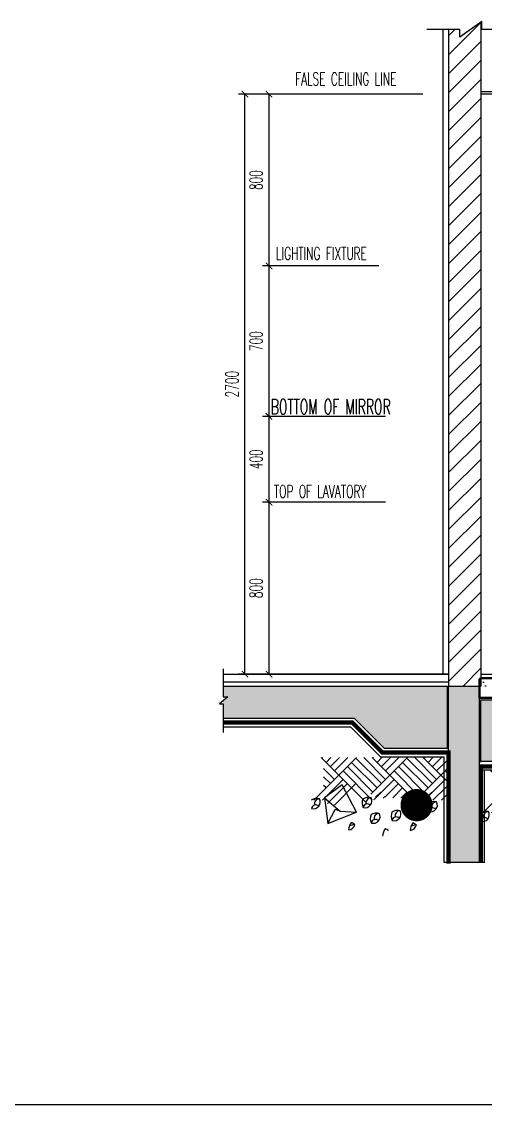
# Model space of a CAD drawing. Extents: x 417682.5 to 417711.4, y 43413.5 to 43433.4.
# Drawn here: x 417688.92 to 417691.08, y 43413.49 to 43418.53 of the extents above; entities that cross this region are included whole.
import ezdxf

# ---------------------------------------------------------------- set-up
doc = ezdxf.new("R2010")
doc.units = 0
doc.header["$MEASUREMENT"] = 0
doc.header["$PDMODE"] = 3
doc.header["$PDSIZE"] = 0.1
doc.linetypes.add('HIDDEN2', pattern=[0.1875, 0.125, -0.0625])
doc.layers.get('0').update_dxf_attribs({"linetype": 'CONTINUOUS'})
doc.layers.get('DEFPOINTS').update_dxf_attribs({"linetype": 'CONTINUOUS'})
for name, color, linetype in [('2', 2, 'CONTINUOUS'), ('A-HATCH', 11, 'CONTINUOUS'), ('Dimout', 4, 'CONTINUOUS'), ('ELE', 3, 'CONTINUOUS'), ('gravel', 11, 'CONTINUOUS'), ('Hatch', 11, 'CONTINUOUS'), ('Plaster', 7, 'CONTINUOUS'), ('TITLE', 6, 'CONTINUOUS'), ('TXT', 2, 'CONTINUOUS'), ('WALL', 6, 'CONTINUOUS'), ('WallPartition', 2, 'CONTINUOUS'), ('Windows', 9, 'CONTINUOUS')]:
    doc.layers.add(name, color=color, linetype=linetype)
doc.styles.add('ROMANS', font='ROMANS.shx', dxfattribs={"width": 0.6})
doc.dimstyles.new('R50', dxfattribs={"dimscale": 0, "dimtxt": 0.06, "dimasz": 0.03, "dimexe": 0.03, "dimexo": 0.03, "dimgap": 0.03, "dimtad": 1, "dimdec": 0, "dimlfac": 1000, "dimzin": 13, "dimdsep": 46, "dimtxsty": 'ROMANS', "dimblk": 'ARCHTICK', "dimcen": 0.09, "dimclrd": 4, "dimclre": 4, "dimclrt": 2, "dimadec": 0, "dimazin": 0, "dimtfac": 1, "dimtdec": 0, "dimtofl": 0, "dimtmove": 2, "dimatfit": 3, "dimldrblk": 'CLOSEDBLANK', "dimfxl": 0, "dimtolj": 1, "dimtzin": 0, "dimarcsym": 0})

# ---------------------------------------------------------------- blocks, each defined once
blk = doc.blocks.new('_ARCHTICK')
at = {"color": 0, "linetype": 'ByBlock', "const_width": 0.15}
blk.add_lwpolyline([(-0.5, -0.5), (0.5, 0.5)], dxfattribs=at)
blk = doc.blocks.new('*D129')
at = {"layer": 'DEFPOINTS', "color": 0}
for p in [(417690.0695, 43416.2974), (417690.6415, 43416.2974), (417690.8153, 43415.497)]:
    blk.add_point(p, dxfattribs=at)
at = {"layer": 'Dimout', "color": 4, "lineweight": -2}
for p, q in [((417690.6115, 43416.2974), (417690.0395, 43416.2974)), ((417690.0695, 43415.497), (417690.0695, 43416.2974)), ((417690.7853, 43415.497), (417690.0395, 43415.497))]:
    blk.add_line(p, q, dxfattribs=at)
at = {"layer": 'Dimout', "color": 4, "lineweight": -2, "xscale": 0.03, "yscale": 0.03, "zscale": 0.03}
for p, rotation in [((417690.0695, 43416.2974), 90), ((417690.0695, 43415.497), 270)]:
    blk.add_blockref('_ARCHTICK', p, dxfattribs=dict(at, rotation=rotation))
at = {"layer": 'Dimout', "color": 2, "insert": (417690.0095, 43415.8972), "char_height": 0.06, "attachment_point": 5, "rotation": 90, "style": 'ROMANS'}
blk.add_mtext('\\A1;800', dxfattribs=at)
blk = doc.blocks.new('_ClosedBlank')
at = {"color": 0, "linetype": 'ByBlock', "lineweight": -2}
for p, q in [((-1, 0.17), (0, 0)), ((-1, 0.17), (-1, -0.17)), ((0, 0), (-1, -0.17))]:
    blk.add_line(p, q, dxfattribs=at)
blk = doc.blocks.new('*D130')
at = {"layer": 'DEFPOINTS', "color": 0}
for p in [(417690.0695, 43416.697), (417690.6415, 43416.697), (417690.6415, 43416.2974)]:
    blk.add_point(p, dxfattribs=at)
at = {"layer": 'Dimout', "color": 4, "lineweight": -2}
for p, q in [((417690.6115, 43416.697), (417690.0395, 43416.697)), ((417690.0695, 43416.2974), (417690.0695, 43416.697)), ((417690.6115, 43416.2974), (417690.0395, 43416.2974))]:
    blk.add_line(p, q, dxfattribs=at)
at = {"layer": 'Dimout', "color": 4, "lineweight": -2, "xscale": 0.03, "yscale": 0.03, "zscale": 0.03}
for p, rotation in [((417690.0695, 43416.697), 90), ((417690.0695, 43416.2974), 270)]:
    blk.add_blockref('_ARCHTICK', p, dxfattribs=dict(at, rotation=rotation))
at = {"layer": 'Dimout', "color": 2, "insert": (417690.0095, 43416.4972), "char_height": 0.06, "attachment_point": 5, "rotation": 90, "style": 'ROMANS'}
blk.add_mtext('\\A1;400', dxfattribs=at)
blk = doc.blocks.new('*D131')
at = {"layer": 'DEFPOINTS', "color": 0}
for p in [(417690.0695, 43417.397), (417690.6115, 43417.397), (417690.6415, 43416.697)]:
    blk.add_point(p, dxfattribs=at)
at = {"layer": 'Dimout', "color": 4, "lineweight": -2}
for p, q in [((417690.5815, 43417.397), (417690.0395, 43417.397)), ((417690.0695, 43416.697), (417690.0695, 43417.397)), ((417690.6115, 43416.697), (417690.0395, 43416.697))]:
    blk.add_line(p, q, dxfattribs=at)
at = {"layer": 'Dimout', "color": 4, "lineweight": -2, "xscale": 0.03, "yscale": 0.03, "zscale": 0.03}
for p, rotation in [((417690.0695, 43417.397), 90), ((417690.0695, 43416.697), 270)]:
    blk.add_blockref('_ARCHTICK', p, dxfattribs=dict(at, rotation=rotation))
at = {"layer": 'Dimout', "color": 2, "insert": (417690.0095, 43417.047), "char_height": 0.06, "attachment_point": 5, "rotation": 90, "style": 'ROMANS'}
blk.add_mtext('\\A1;700', dxfattribs=at)
blk = doc.blocks.new('*D132')
at = {"layer": 'DEFPOINTS', "color": 0}
for p in [(417690.0695, 43418.197), (417690.8153, 43418.197), (417690.6115, 43417.397)]:
    blk.add_point(p, dxfattribs=at)
at = {"layer": 'Dimout', "color": 4, "lineweight": -2}
for p, q in [((417690.7853, 43418.197), (417690.0395, 43418.197)), ((417690.0695, 43417.397), (417690.0695, 43418.197)), ((417690.5815, 43417.397), (417690.0395, 43417.397))]:
    blk.add_line(p, q, dxfattribs=at)
at = {"layer": 'Dimout', "color": 4, "lineweight": -2, "xscale": 0.03, "yscale": 0.03, "zscale": 0.03}
for p, rotation in [((417690.0695, 43418.197), 90), ((417690.0695, 43417.397), 270)]:
    blk.add_blockref('_ARCHTICK', p, dxfattribs=dict(at, rotation=rotation))
at = {"layer": 'Dimout', "color": 2, "insert": (417690.0095, 43417.797), "char_height": 0.06, "attachment_point": 5, "rotation": 90, "style": 'ROMANS'}
blk.add_mtext('\\A1;800', dxfattribs=at)
blk = doc.blocks.new('*D133')
at = {"layer": 'DEFPOINTS', "color": 0}
for p in [(417689.9572, 43418.197), (417690.6115, 43418.197), (417690.6115, 43415.497)]:
    blk.add_point(p, dxfattribs=at)
at = {"layer": 'Dimout', "color": 4, "lineweight": -2}
for p, q in [((417690.5815, 43418.197), (417689.9272, 43418.197)), ((417689.9572, 43415.497), (417689.9572, 43418.197)), ((417690.5815, 43415.497), (417689.9272, 43415.497))]:
    blk.add_line(p, q, dxfattribs=at)
at = {"layer": 'Dimout', "color": 4, "lineweight": -2, "xscale": 0.03, "yscale": 0.03, "zscale": 0.03}
for p, rotation in [((417689.9572, 43418.197), 90), ((417689.9572, 43415.497), 270)]:
    blk.add_blockref('_ARCHTICK', p, dxfattribs=dict(at, rotation=rotation))
at = {"layer": 'Dimout', "color": 2, "insert": (417689.8972, 43416.847), "char_height": 0.06, "attachment_point": 5, "rotation": 90, "style": 'ROMANS'}
blk.add_mtext('\\A1;2700', dxfattribs=at)
blk = doc.blocks.new('A$C22107CF4')
for p, q in [((0.1286, 0.2837), (0.0467, 0.3655)), ((0.0494, 0.3629), (0.052, 0.3655)), ((0.0692, 0.3431), (0.0916, 0.3655)), ((0.089, 0.3233), (0.1312, 0.3655)), ((0.1088, 0.3035), (0.1708, 0.3655)), ((0.1286, 0.2837), (0.2104, 0.3655)), ((0.3266, 0.2441), (0.2078, 0.3629)), ((0.3464, 0.2639), (0.2447, 0.3655)), ((0.3662, 0.2837), (0.2843, 0.3655)), ((0.287, 0.3629), (0.2896, 0.3655)), ((0.3068, 0.3431), (0.3292, 0.3655)), ((0.3266, 0.3233), (0.3688, 0.3655)), ((0.3464, 0.3035), (0.4084, 0.3655)), ((0.3662, 0.2837), (0.448, 0.3655)), ((0.5642, 0.2441), (0.4454, 0.3629)), ((0.584, 0.2639), (0.4823, 0.3655)), ((0.6038, 0.2837), (0.5219, 0.3655)), ((0.5246, 0.3629), (0.5272, 0.3655)), ((0.5444, 0.3431), (0.5668, 0.3655)), ((0.5642, 0.3233), (0.6064, 0.3655)), ((0.1088, 0.2639), (0.0574, 0.3153)), ((0.2844, 0.1675), (0.1484, 0.3035)), ((0.287, 0.2045), (0.1682, 0.3233)), ((0.3068, 0.2243), (0.188, 0.3431)), ((0.5048, 0.1847), (0.386, 0.3035)), ((0.5246, 0.2045), (0.4058, 0.3233)), ((0.5444, 0.2243), (0.4256, 0.3431)), ((0.584, 0.3035), (0.6308, 0.3504)), ((0.6038, 0.2837), (0.6308, 0.3108)), ((0.6308, 0.2962), (0.6236, 0.3035)), ((0.0126, 0.1677), (0.1286, 0.2837)), ((0.0522, 0.1677), (0.1484, 0.2639)), ((0.089, 0.2441), (0.0574, 0.2757)), ((0.2522, 0.1601), (0.1286, 0.2837)), ((0.2775, 0.195), (0.3662, 0.2837)), ((0.2911, 0.169), (0.386, 0.2639)), ((0.4822, 0.1677), (0.3662, 0.2837)), ((0.4877, 0.1677), (0.6038, 0.2837)), ((0.5273, 0.1677), (0.6236, 0.2639)), ((0.6308, 0.2566), (0.6038, 0.2837)), ((0.0692, 0.2243), (0.0574, 0.2361)), ((0.0761, 0.152), (0.1682, 0.2441)), ((0.1077, 0.144), (0.2078, 0.2441)), ((0.2998, 0.1806), (0.3237, 0.2045)), ((0.3425, 0.1808), (0.4058, 0.2441)), ((0.3799, 0.1786), (0.4256, 0.2243)), ((0.4173, 0.1764), (0.4454, 0.2045)), ((0.4927, 0.1359), (0.5613, 0.2045)), ((0.5669, 0.1677), (0.6308, 0.2316)), ((0.335, 0.1762), (0.3435, 0.1847)), ((0.4547, 0.1742), (0.4652, 0.1847)), ((0.6065, 0.1677), (0.6308, 0.192))]:
    blk.add_line(p, q)
for points in [[(0.0766, 0.0585), (0.2116, 0.111), (0.1441, 0.2385), (0.0616, 0.1785), (0.0766, 0.0585), (0.1112, 0.1244)], [(0.1343, 0.1163), (0.2116, 0.111), (0.1441, 0.2385), (0.0616, 0.1785), (0.1343, 0.1163), (0.1112, 0.1244)]]:
    blk.add_lwpolyline(points)
for centre, radius, start, end in [((0.0263, 0.124), 0.0509, 76.0322, 121.1405), ((0.0105, 0.1589), 0.0317, 253.7091, 27.4015), ((0.0385, 0.1494), 0.024, 89.5708, 192.7334), ((0.2876, 0.1547), 0.0506, 159.5756, 205.1522), ((0.2666, 0.1288), 0.0509, 76.0322, 121.1405), ((0.2507, 0.1636), 0.0317, 253.7091, 27.4015), ((0.2787, 0.1542), 0.024, 89.5708, 192.7334), ((0.5929, 0.1359), 0.0506, 159.5756, 205.1522), ((0.5718, 0.1099), 0.0509, 76.0322, 121.1405), ((0.556, 0.1448), 0.0317, 253.7091, 27.4015), ((0.5839, 0.1354), 0.024, 89.5708, 192.7334), ((0.0207, 0.1257), 0.0193, 42.46, 171.8043), ((0.261, 0.1305), 0.0193, 42.46, 171.8043), ((0.3047, 0.0563), 0.0509, 76.0322, 121.1405), ((0.2889, 0.0912), 0.0317, 253.7091, 27.4015), ((0.3168, 0.0818), 0.024, 89.5708, 192.7334), ((0.4233, 0.0945), 0.0506, 159.5756, 205.1522), ((0.4022, 0.0685), 0.0509, 76.0322, 121.1405), ((0.3864, 0.1034), 0.0317, 253.7091, 27.4015), ((0.4143, 0.0939), 0.024, 89.5708, 192.7334), ((0.5662, 0.1116), 0.0193, 42.46, 171.8043), ((0.2409, 0.024), 0.0669, 143.5113, 175.9191), ((0.1707, 0.0622), 0.0336, 275.8828, 346.643), ((0.1707, 0.0622), 0.0336, 275.8828, 346.643), ((0.2198, -0.0514), 0.1071, 98.8765, 112.9463), ((-0.5126, -1.1654), 1.4144, 59.5906, 60.3518), ((0.3258, 0.0823), 0.0506, 159.5756, 205.1522), ((0.2991, 0.058), 0.0193, 42.46, 171.8043), ((0.3966, 0.0702), 0.0193, 42.46, 171.8043), ((0.5272, 0.0216), 0.0669, 143.5113, 175.9191), ((0.457, 0.0598), 0.0336, 275.8828, 346.643), ((0.457, 0.0598), 0.0336, 275.8828, 346.643), ((0.5062, -0.0538), 0.1071, 98.8765, 112.9463), ((-0.2263, -1.1678), 1.4144, 59.5906, 60.3518), ((0.3991, -0.0048), 0.0669, 143.5113, 175.9191), ((-0.3544, -1.1942), 1.4144, 59.5906, 60.3518)]:
    blk.add_arc(centre, radius, start, end)
at = {"layer": 'Hatch', "const_width": 0.075}
blk.add_lwpolyline([(0.4534, 0.144, 1), (0.5284, 0.144, 1)], format="xyb", close=True, dxfattribs=at)

msp = doc.modelspace()

# ---------------------------------------------------------------- hatches: boundary and pattern name
at = {"layer": 'A-HATCH'}
h = msp.add_hatch(dxfattribs=at)
h.set_pattern_fill('ANSI31', color=256, scale=0.5, style=0)
h.set_pattern_definition([(45, (-137.476734, -88.17852), (-0.044194173824, 0.044194173824), [])])
h.paths.add_polyline_path([(417690.9055, 43415.442), (417691.0555, 43415.442), (417691.0555, 43418.5307), (417690.9574, 43418.4614), (417690.9574, 43418.497), (417690.9055, 43418.497)])
h.paths.add_polyline_path([(417693.9055, 43415.447), (417694.0555, 43415.447), (417694.0555, 43415.467), (417694.0555, 43418.497), (417694.0388, 43418.497), (417694.0388, 43418.5342), (417693.9359, 43418.4614), (417693.9359, 43418.497), (417693.9055, 43418.497)])
at = {"layer": 'Windows'}
h = msp.add_hatch(dxfattribs=at)
h.set_pattern_fill('AR-SAND', color=256, scale=0.05, style=0)
h.set_pattern_definition([(37.5, (-137.47673, -88.17852), (-0.003149667905, 0.09634118845), [0, -0.076, 0, -0.085, 0, -0.08125]), (7.5, (-137.47673, -88.17852), (0.088488835263, 0.14110730326), [0, -0.041, 0, -0.0685, 0, -0.02625]), (327.5, (-137.53823, -88.17852), (0.155707093088, 0.000282952677), [0, -0.025, 0, -0.09, 0, -0.1175]), (317.5, (-137.53823, -88.17852), (0.15030633023, 0.043883778247), [0, -0.0125, 0, -0.059, 0, -0.0675])])
h.paths.add_polyline_path([(417693.9056, 43415.477), (417691.0499, 43415.477), (417691.0499, 43415.387), (417693.9056, 43415.387)])
h = msp.add_hatch(dxfattribs=at)
h.set_pattern_fill('AR-CONC', color=256, scale=0.03, style=0)
h.set_pattern_definition([(50, (-137.47673, -88.17852), (0.21517805478, -0.018825640495), [0.0225, -0.2475]), (355, (-137.47673, -88.17852), (-0.04162540008, 0.22565764011), [0.018, -0.198]), (100.4514, (-137.4588, -88.18009), (0.17355281451, 0.20683186262), [0.019122057, -0.2103426336]), (46.1842, (-137.47673, -88.11852), (0.32017231459, -0.0496557043), [0.03375, -0.37125]), (96.6356, (-137.45005, -88.12266), (0.28039881166, 0.29223536127), [0.0286830864, -0.3155139]), (351.1842, (-137.47673, -88.11852), (0.28039858354, 0.29223558028), [0.027, -0.297]), (21, (-137.44673, -88.13352), (0.179072115636, -0.1207856672), [0.0225, -0.2475]), (326, (-137.44673, -88.13352), (0.07299459958, 0.21754501351), [0.018, -0.198]), (71.4514, (-137.43181, -88.14358), (0.25206678857, 0.09675914901), [0.019122057, -0.2103426336]), (37.5, (-137.47673, -88.17852), (0.003647956595, 0.09986815615), [0, -0.1956, 0, -0.201, 0, -0.19875]), (7.5, (-137.47673, -88.17852), (0.078920861233, 0.118323513565), [0, -0.1146, 0, -0.1911, 0, -0.07575]), (327.5, (-137.54363, -88.17852), (0.160146730852, -0.00676646152), [0, -0.075, 0, -0.234, 0, -0.3105]), (317.5, (-137.57363, -88.17852), (0.174955850803, 0.0300314947), [0, -0.0975, 0, -0.1554, 0, -0.2205])])
h.paths.add_polyline_path([(417694.0619, 43415.447), (417694.0619, 43415.157), (417694.3295, 43415.157), (417694.4695, 43415.297), (417695.2487, 43415.297), (417695.2487, 43415.3598), (417695.2322, 43415.3598), (417695.2487, 43415.3735), (417695.2487, 43415.447)])
h.paths.add_polyline_path([(417693.9055, 43414.6213), (417694.0555, 43414.6213), (417694.0555, 43414.6894, -0.995239), (417694.0555, 43414.7394), (417694.0555, 43415.447), (417693.9056, 43415.447), (417693.9056, 43415.387), (417693.9055, 43415.387)])
h.paths.add_polyline_path([(417692.1805, 43415.379), (417692.1805, 43415.232), (417693.4655, 43415.232), (417693.6055, 43415.092), (417693.8992, 43415.092), (417693.8992, 43415.382)])
h.paths.add_polyline_path([(417691.0555, 43415.377), (417691.0555, 43415.092), (417691.3492, 43415.092), (417691.4892, 43415.232), (417692.1805, 43415.232), (417692.1805, 43415.379)])
h.paths.add_polyline_path([(417690.9055, 43414.9623), (417690.9055, 43414.6213), (417691.0499, 43414.6213), (417691.0499, 43415.387), (417691.0499, 43415.442), (417690.9055, 43415.442)])
h.paths.add_polyline_path([(417690.6055, 43415.152), (417690.9003, 43415.152), (417690.9003, 43415.442), (417689.8555, 43415.442), (417689.8555, 43415.3922), (417689.8781, 43415.3922), (417689.8555, 43415.3735), (417689.8555, 43415.292), (417690.4655, 43415.292)])

# ---------------------------------------------------------------- linework, layer by layer
for p, q in [((417693.9055, 43418.207), (417691.0555, 43418.207)), ((417693.9055, 43418.197), (417691.0555, 43418.197))]:
    msp.add_line(p, q)
at = {"layer": '2'}
for p, q in [((417690.9055, 43415.497), (417690.5161, 43415.497)), ((417689.8555, 43415.442), (417690.9003, 43415.442)), ((417690.9003, 43415.152), (417690.9003, 43415.442)), ((417690.9055, 43415.442), (417691.0555, 43415.442)), ((417690.9055, 43414.9623), (417690.9055, 43415.442)), ((417691.0499, 43414.6213), (417691.0499, 43415.387)), ((417691.0555, 43415.377), (417693.8992, 43415.382)), ((417691.0555, 43415.087), (417691.0555, 43415.377)), ((417689.8555, 43415.292), (417690.4655, 43415.292)), ((417690.6055, 43415.152), (417690.4655, 43415.292)), ((417689.8555, 43415.252), (417690.449, 43415.252)), ((417690.589, 43415.112), (417690.449, 43415.252)), ((417690.6055, 43415.152), (417690.9003, 43415.152)), ((417690.589, 43415.112), (417690.8855, 43415.112)), ((417690.8855, 43414.6213), (417690.8855, 43415.112)), ((417691.0555, 43415.092), (417691.3492, 43415.092)), ((417691.0499, 43414.6527), (417691.0499, 43415.047)), ((417691.0663, 43415.052), (417691.3657, 43415.052)), ((417691.0723, 43414.6213), (417691.0723, 43415.052)), ((417691.0723, 43414.6213), (417690.8855, 43414.6213))]:
    msp.add_line(p, q, dxfattribs=at)
at = {"layer": 'ELE'}
msp.add_lwpolyline([(417694.3592, 43418.497), (417694.0388, 43418.497), (417694.0388, 43418.5342), (417693.9359, 43418.4614), (417693.9359, 43418.497), (417691.0604, 43418.497), (417691.0604, 43418.5342), (417690.9574, 43418.4614), (417690.9574, 43418.497), (417690.804, 43418.497)], dxfattribs=at)
at = {"layer": 'Plaster'}
for p, q in [((417690.8795, 43418.497), (417690.8795, 43415.497)), ((417689.8555, 43415.497), (417690.9055, 43415.497)), ((417691.0555, 43415.497), (417693.9055, 43415.497)), ((417691.0556, 43415.482), (417693.9056, 43415.482)), ((417691.0556, 43415.477), (417693.9056, 43415.477)), ((417689.8555, 43415.462), (417690.9055, 43415.462))]:
    msp.add_line(p, q, dxfattribs=at)
at = {"layer": 'TITLE'}
msp.add_line((417682.4985, 43413.495), (417710.8235, 43413.495), dxfattribs=at)
at = {"layer": 'WALL'}
for p, q in [((417691.0555, 43418.5307), (417691.0555, 43415.442)), ((417690.9055, 43418.497), (417690.9055, 43415.442))]:
    msp.add_line(p, q, dxfattribs=at)
at = {"layer": 'WallPartition', "linetype": 'HIDDEN2'}
for points, const_width in [([(417691.0499, 43415.387), (417693.9055, 43415.392), (417693.9055, 43415.482)], 0.01), ([(417691.0499, 43415.387), (417691.0499, 43415.477)], 0.01), ([(417689.8555, 43415.272), (417690.4572, 43415.272), (417690.5972, 43415.132), (417690.9055, 43415.132), (417690.9055, 43414.6156)], 0.02), ([(417691.0567, 43414.6213), (417691.0567, 43415.0675), (417691.3603, 43415.071), (417691.4946, 43415.2103), (417693.4832, 43415.212), (417693.6232, 43415.072), (417693.9055, 43415.072), (417693.9055, 43414.6213)], 0.02)]:
    msp.add_lwpolyline(points, dxfattribs=dict(at, const_width=const_width))
at = {"layer": 'Windows'}
msp.add_lwpolyline([(417689.8555, 43415.5213), (417689.8555, 43415.3922), (417689.8781, 43415.3922), (417689.839, 43415.3598), (417689.8555, 43415.3598), (417689.8555, 43415.225)], dxfattribs=at)
msp.add_lwpolyline([(417693.9056, 43415.477), (417691.0499, 43415.477), (417691.0499, 43415.387), (417693.9056, 43415.387)], close=True, dxfattribs=at)

# ---------------------------------------------------------------- block references
at = {"layer": 'gravel'}
for p in [(417690.266, 43414.7435), (417691.0532, 43414.6843)]:
    msp.add_blockref('A$C22107CF4', p, dxfattribs=at)

# ---------------------------------------------------------------- texts
at = {"layer": 'TXT', "style": 'ROMANS', "width": 0.6}
for s, height, p in [('FALSE CEILING LINE', 0.06, (417690.1909, 43418.2373)), ('LIGHTING FIXTURE', 0.06, (417690.1011, 43417.4251)), ('BOTTOM OF MIRROR', 0.07, (417690.0776, 43416.7068)), ('TOP OF LAVATORY', 0.06, (417690.092, 43416.3176))]:
    msp.add_text(s, height=height, dxfattribs=at).set_placement(p)

# ---------------------------------------------------------------- dimensions: what is measured, and where the dimension line sits
at = {"layer": 'Dimout'}
for base, p1, p2, picture, middle in [((417689.9572, 43418.197), (417690.6115, 43415.497), (417690.6115, 43418.197), '*D133', (417689.8972, 43416.847)), ((417690.0695, 43418.197), (417690.6115, 43417.397), (417690.8153, 43418.197), '*D132', (417690.0095, 43417.797)), ((417690.0695, 43417.397), (417690.6415, 43416.697), (417690.6115, 43417.397), '*D131', (417690.0095, 43417.047)), ((417690.0695, 43416.697), (417690.6415, 43416.2974), (417690.6415, 43416.697), '*D130', (417690.0095, 43416.4972)), ((417690.0695, 43416.2974), (417690.8153, 43415.497), (417690.6415, 43416.2974), '*D129', (417690.0095, 43415.8972))]:
    dim = msp.add_linear_dim(base=base, p1=p1, p2=p2, angle=90, dimstyle='R50', override={"dimscale": 1}, dxfattribs=at)
    dim.commit()
    dim.dimension.update_dxf_attribs({"geometry": picture, "text_midpoint": middle})

doc.saveas('drawing.dxf')
